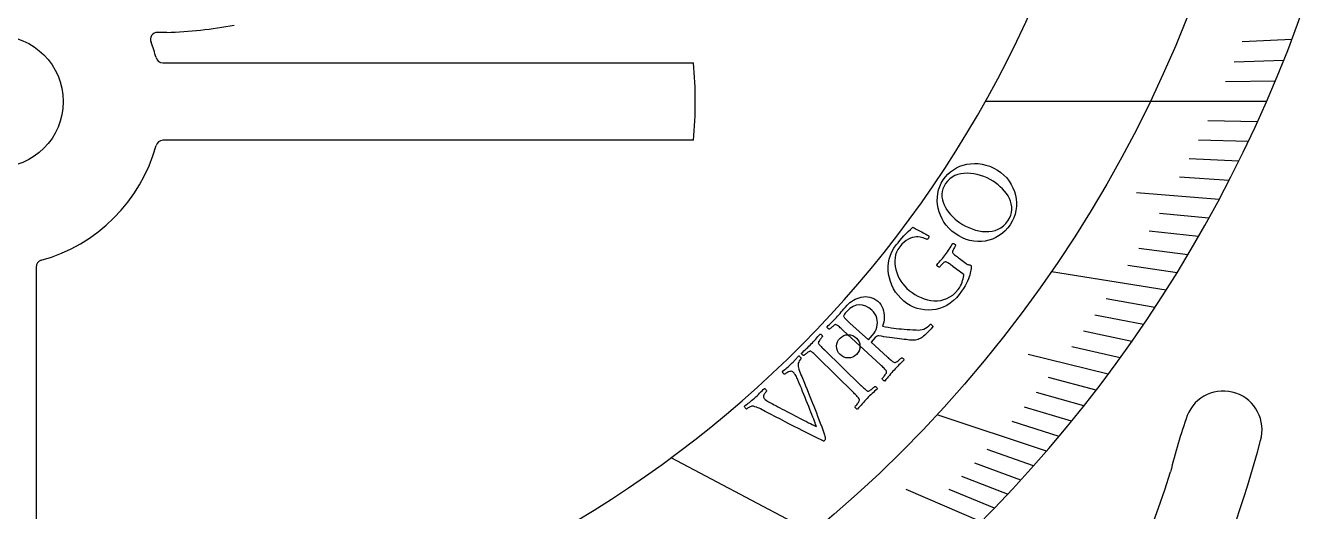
# Model space of a CAD drawing. Header units: millimetres. Extents: x -68 to 68, y -68 to 68.
# Drawn here: x 0.99 to 45.8, y -14.48 to 2.69 of the extents above; entities that cross this region are included whole.
import ezdxf

# ---------------------------------------------------------------- set-up
doc = ezdxf.new("R2010")
doc.units = ezdxf.units.MM
for name, color, linetype in [('CUT_INNER', 6, 'Continuous'), ('CUT_OUTER', 1, 'Continuous'), ('ENGRAVE', 7, 'Continuous'), ('ENGRAVE_FINE', 8, 'Continuous'), ('TEXT', 5, 'Continuous')]:
    doc.layers.add(name, color=color, linetype=linetype)

msp = doc.modelspace()

# ---------------------------------------------------------------- linework, layer by layer
at = {"layer": 'CUT_INNER'}
for points in [[(5.983, 2.4437), (5.6531, 2.4434)], [(5.8441, 1.368), (24.5525, 1.368), (24.5582, 1.3677)], [(24.5582, -1.3677), (24.5525, -1.368), (5.8441, -1.368)], [(1.368, -5.8441), (1.368, -20.1334)]]:
    msp.add_lwpolyline(points, dxfattribs=at)
msp.add_circle((0, 0), 2.33, dxfattribs=at)
for centre, radius, start, end in [((0.0002, -0.0001), 64.9798, 291.797457, 58.641452), ((0.0005, 19.5454), 48.8537, 271.88748, 344.53236), ((0.0006, 19.545), 39.9614, 272.334, 339.53402), ((5.1981, 20.3943), 17.9787, 276.30667, 280.13965), ((5.6533, 2.1933), 0.2501, 90.05841, 203.43244), ((5.6227, 16.5715), 14.1324, 271.46083, 276.29821), ((0.0001, 0), 5.8139, 15.47544, 21.10888), ((5.8441, 1.618), 0.25, 195.46875, 270), ((10.6654, 0), 13.9599, 354.37741, 5.62259), ((0, 0.0001), 5.8141, 285.47567, 344.55375), ((5.8441, -1.618), 0.25, 90, 163.83968), ((1.618, -5.8441), 0.25, 105.46875, 180), ((43.2483, -11.5884), 1.3678, 343.86027, 158.35778), ((62.4598, -18.2133), 21.6881, 160.8088, 166.30229), ((0.0005, -0.0004), 46.1409, 311.90964, 344.96646), ((0, 0), 43.4055, 314.49885, 342.46495)]:
    msp.add_arc(centre, radius, start, end, dxfattribs=at)
at = {"layer": 'CUT_OUTER'}
msp.add_circle((0, 0), 68.4, dxfattribs=at)
at = {"layer": 'ENGRAVE'}
for points in [[(44.7739, 0), (34.8561, 0)], [(41.2293, -6.6627), (37.1851, -6.0091)], [(37.0095, -12.3453), (33.1532, -11.0589)], [(32.3117, -17.0971), (23.7709, -12.5779)]]:
    msp.add_lwpolyline(points, dxfattribs=at)
for centre, radius in [((0, 19.5457), 45.1196), ((30.0209, -8.641), 0.4104)]:
    msp.add_circle(centre, radius, dxfattribs=at)
at = {"layer": 'ENGRAVE_FINE'}
for points in [[(45.6688, 2.1935), (43.9191, 2.1095)], [(45.3803, 1.4524), (43.6292, 1.3963)], [(45.0819, 0.7212), (43.33, 0.6932)], [(44.4567, -0.7112), (42.7049, -0.6832)], [(44.1305, -1.4124), (42.3794, -1.3563)], [(43.7955, -2.1035), (42.0459, -2.0195)], [(43.4522, -2.7847), (41.7044, -2.6727)], [(43.1006, -3.4559), (40.185, -3.2221)], [(42.7412, -4.1171), (40.9988, -3.9492)], [(42.3741, -4.7683), (40.6352, -4.5727)], [(41.9996, -5.4097), (40.2647, -5.1862)], [(41.6179, -6.0411), (39.8876, -5.7899)], [(40.834, -7.2744), (39.1143, -6.968)], [(40.4323, -7.8764), (38.7187, -7.5425)], [(40.0242, -8.4686), (38.3173, -8.1074)], [(39.1902, -9.6239), (36.3641, -8.9299)], [(39.6101, -9.0511), (37.9104, -8.6627)], [(38.7646, -10.1872), (37.0808, -9.7447)], [(38.3335, -10.7409), (36.6585, -10.2715)], [(37.8972, -11.2851), (36.2314, -10.7891)], [(37.4558, -11.8199), (35.7997, -11.2973)], [(36.5584, -12.8614), (34.9234, -12.2862)], [(36.1028, -13.3682), (34.479, -12.7669)], [(35.6428, -13.8658), (34.0308, -13.2387)], [(34.7101, -14.8337), (32.0601, -13.7012)], [(35.1785, -14.3543), (33.5787, -13.7016)]]:
    msp.add_lwpolyline(points, dxfattribs=at)
at = {"layer": 'TEXT'}
for points in [[(33.3668, -2.7675), (33.445, -2.6619), (33.5315, -2.5662), (33.6264, -2.4806), (33.7299, -2.4048), (33.8402, -2.3396), (33.956, -2.2858), (34.0773, -2.2434), (34.2042, -2.2123), (34.3349, -2.1929), (34.4679, -2.1859), (34.6031, -2.1911), (34.7406, -2.2088), (34.8786, -2.2399), (35.0153, -2.2857), (35.1507, -2.3463), (35.2848, -2.4218), (35.405, -2.5047), (35.5137, -2.5965), (35.6107, -2.6972), (35.696, -2.8071), (35.7695, -2.9238), (35.8309, -3.0452), (35.8804, -3.1714), (35.9177, -3.3023), (35.9423, -3.4358), (35.9533, -3.57), (35.9509, -3.7047), (35.935, -3.8399), (35.9053, -3.9733), (35.8613, -4.1026), (35.8032, -4.2277), (35.7309, -4.3485), (35.6483, -4.46), (35.5567, -4.5611), (35.4561, -4.6515), (35.3467, -4.7314), (35.2304, -4.7994), (35.1094, -4.8544), (34.9836, -4.8963), (34.8532, -4.9253), (34.72, -4.9408), (34.5855, -4.9428), (34.45, -4.9313), (34.3133, -4.9062), (34.1776, -4.8671), (34.0447, -4.8132), (33.9147, -4.7447), (33.7874, -4.6617), (33.6725, -4.5713), (33.5693, -4.473), (33.4775, -4.367), (33.3971, -4.2533), (33.3282, -4.1342), (33.2709, -4.012), (33.2253, -3.8867), (33.1912, -3.7583), (33.1691, -3.6286), (33.1595, -3.4993), (33.1625, -3.3704), (33.1779, -3.2418), (33.206, -3.1159), (33.2468, -2.995), (33.3004, -2.8789), (33.3668, -2.7675)], [(33.4528, -2.8943), (33.3975, -2.9884), (33.3573, -3.083), (33.3325, -3.1781), (33.3229, -3.2739), (33.3264, -3.3693), (33.3407, -3.4634), (33.366, -3.5562), (33.4022, -3.6477), (33.4477, -3.7373), (33.5009, -3.8241), (33.5618, -3.9084), (33.6305, -3.9899), (33.7047, -4.0677), (33.7823, -4.1405), (33.8634, -4.2085), (33.948, -4.2715), (34.0506, -4.3385), (34.1578, -4.3986), (34.2695, -4.4516), (34.3858, -4.4976), (34.5045, -4.5353), (34.6234, -4.5632), (34.7424, -4.5814), (34.8615, -4.5899), (34.9788, -4.5874), (35.0921, -4.573), (35.2013, -4.5466), (35.3066, -4.5081), (35.4056, -4.4561), (35.4962, -4.3893), (35.5783, -4.3077), (35.6518, -4.2113), (35.7104, -4.1111), (35.753, -4.0109), (35.7795, -3.9106), (35.7899, -3.8105), (35.7863, -3.7112), (35.7709, -3.6137), (35.7437, -3.5178), (35.7047, -3.4236), (35.6559, -3.3323), (35.5991, -3.2447), (35.5344, -3.161), (35.4618, -3.081), (35.3837, -3.0056), (35.3025, -2.9356), (35.2182, -2.871), (35.1308, -2.8118), (35.0254, -2.7496), (34.916, -2.6945), (34.8028, -2.6466), (34.6856, -2.6057), (34.5667, -2.5729), (34.4483, -2.5495), (34.3302, -2.5353), (34.2124, -2.5304), (34.0973, -2.5354), (33.9869, -2.5511), (33.8812, -2.5776), (33.7803, -2.6148), (33.6858, -2.6641), (33.5998, -2.7272), (33.5222, -2.8039), (33.4528, -2.8943)], [(33.7245, -5.8305), (33.7193, -5.8266), (33.7142, -5.8227), (33.709, -5.8188), (33.7038, -5.8149), (33.6987, -5.8111), (33.6935, -5.8072), (33.6884, -5.8033), (33.6832, -5.7994), (33.6512, -5.7755), (33.6206, -5.753), (33.5913, -5.7317), (33.5633, -5.7119), (33.5368, -5.6941), (33.5119, -5.6792), (33.4885, -5.6671), (33.4666, -5.6579), (33.4534, -5.6551), (33.4369, -5.6589), (33.4171, -5.6693), (33.3941, -5.6862), (33.3697, -5.7069), (33.3458, -5.7286), (33.3224, -5.7514), (33.2995, -5.7753), (33.2788, -5.7979), (33.2617, -5.817), (33.2484, -5.8325), (33.2387, -5.8444), (33.2271, -5.8428), (33.2138, -5.8381), (33.1987, -5.8304), (33.1818, -5.8197), (33.1661, -5.8075), (33.1544, -5.7954), (33.1467, -5.7833), (33.143, -5.7713), (33.1833, -5.7224), (33.2234, -5.6746), (33.2632, -5.6279), (33.3027, -5.5824), (33.3415, -5.537), (33.3795, -5.4909), (33.4166, -5.4442), (33.4527, -5.3967), (33.4886, -5.3476), (33.5224, -5.2992), (33.5542, -5.2517), (33.584, -5.205), (33.6137, -5.158), (33.6451, -5.1092), (33.6783, -5.0588), (33.7133, -5.0067), (33.7259, -5.0068), (33.7396, -5.0108), (33.7546, -5.0185), (33.7708, -5.0301), (33.7858, -5.0432), (33.7975, -5.0555), (33.8058, -5.067), (33.8107, -5.0777), (33.8021, -5.0902), (33.7912, -5.1071), (33.7782, -5.1283), (33.763, -5.1539), (33.7475, -5.1816), (33.7334, -5.209), (33.7207, -5.2361), (33.7096, -5.2631), (33.7015, -5.288), (33.6979, -5.3089), (33.6989, -5.3259), (33.7044, -5.339), (33.7222, -5.3615), (33.7441, -5.3849), (33.7701, -5.4089), (33.8003, -5.4337), (33.8332, -5.4592), (33.8677, -5.4855), (33.9035, -5.5125), (33.9409, -5.5403), (34.1796, -5.7168), (34.2064, -5.7348), (34.2313, -5.7482), (34.2543, -5.7568), (34.2756, -5.7606), (34.2951, -5.7632), (34.313, -5.7679), (34.3292, -5.7749), (34.3439, -5.784), (34.3501, -5.7896), (34.3549, -5.7962), (34.3584, -5.8038), (34.3604, -5.8124), (34.3609, -5.8243), (34.36, -5.8419), (34.3575, -5.8652), (34.3535, -5.8941), (34.3443, -5.9466), (34.3334, -6.0023), (34.3208, -6.0611), (34.3063, -6.1232), (34.2877, -6.1892), (34.2627, -6.2601), (34.2312, -6.3358), (34.1932, -6.4163), (34.1461, -6.5029), (34.0877, -6.5971), (34.0176, -6.6987), (33.936, -6.8076), (33.8356, -6.9254), (33.728, -7.0291), (33.6134, -7.1187), (33.492, -7.1941), (33.3661, -7.2555), (33.2377, -7.303), (33.1071, -7.3365), (32.9742, -7.3562), (32.8411, -7.3622), (32.7096, -7.3551), (32.5796, -7.3348), (32.4513, -7.3014), (32.3263, -7.2552), (32.2064, -7.1965), (32.0915, -7.1255), (31.9815, -7.0422), (31.8732, -6.9438), (31.7767, -6.8384), (31.6919, -6.7261), (31.6186, -6.607), (31.5569, -6.483), (31.507, -6.356), (31.4688, -6.2259), (31.4422, -6.0929), (31.4282, -5.9587), (31.4276, -5.8249), (31.4405, -5.6917), (31.4668, -5.5588), (31.5069, -5.4282), (31.5614, -5.3017), (31.6302, -5.1794), (31.7134, -5.0609), (31.7752, -4.9829), (31.8399, -4.9042), (31.9074, -4.8247), (31.9779, -4.7446), (32.0517, -4.665), (32.1293, -4.5871), (32.2105, -4.511), (32.2954, -4.4365), (32.3004, -4.4391), (32.3153, -4.4468), (32.3401, -4.4596), (32.3748, -4.4775), (32.4161, -4.499), (32.4606, -4.5226), (32.5083, -4.5481), (32.5592, -4.5757), (32.6105, -4.6035), (32.6595, -4.63), (32.7062, -4.655), (32.7506, -4.6787), (32.7893, -4.6994), (32.8189, -4.7156), (32.8395, -4.7274), (32.8509, -4.7347), (32.8579, -4.7398), (32.8623, -4.7483), (32.8643, -4.7601), (32.8637, -4.7753), (32.8609, -4.7918), (32.8561, -4.8073), (32.8492, -4.822), (32.8403, -4.8359), (32.8312, -4.8467), (32.8215, -4.8557), (32.8111, -4.863), (32.8, -4.8684), (32.7751, -4.8568), (32.7433, -4.8437), (32.7046, -4.829), (32.6591, -4.8127), (32.6078, -4.7978), (32.5519, -4.7872), (32.4915, -4.7808), (32.4266, -4.7787), (32.3582, -4.7835), (32.2877, -4.7978), (32.215, -4.8216), (32.1401, -4.8548), (32.064, -4.9004), (31.9878, -4.9613), (31.9115, -5.0376), (31.8348, -5.1291), (31.7734, -5.2187), (31.7254, -5.3124), (31.6906, -5.41), (31.669, -5.5118), (31.6595, -5.6159), (31.6608, -5.7209), (31.6731, -5.8266), (31.6962, -5.933), (31.729, -6.0385), (31.7703, -6.1411), (31.82, -6.2408), (31.8783, -6.3376), (31.9436, -6.4297), (32.0145, -6.5154), (32.091, -6.5945), (32.1732, -6.6671), (32.2704, -6.741), (32.3721, -6.8078), (32.4782, -6.8675), (32.5887, -6.9199), (32.7021, -6.9635), (32.8165, -6.9967), (32.9322, -7.0194), (33.0489, -7.0315), (33.1653, -7.0318), (33.2796, -7.0189), (33.3918, -6.9929), (33.5018, -6.9536), (33.608, -6.8996), (33.7084, -6.8294), (33.803, -6.7429), (33.8916, -6.6402), (33.9386, -6.5746), (33.9783, -6.509), (34.0105, -6.4437), (34.0353, -6.3787), (34.0549, -6.3153), (34.0718, -6.255), (34.0859, -6.1978), (34.0972, -6.1437), (34.0993, -6.1331), (34.0992, -6.124), (34.097, -6.1164), (34.0927, -6.1103), (34.087, -6.1048), (34.0804, -6.099), (34.073, -6.0929), (34.0648, -6.0866)], [(29.9798, -7.1911), (30.0273, -7.1422), (30.0799, -7.0963), (30.1375, -7.0534), (30.2002, -7.0136), (30.2665, -6.978), (30.335, -6.948), (30.4056, -6.9234), (30.4785, -6.9044), (30.5526, -6.8921), (30.6272, -6.8878), (30.7022, -6.8916), (30.7777, -6.9035), (30.8525, -6.9247), (30.9256, -6.9566), (30.9969, -6.9992), (31.0665, -7.0525), (31.1199, -7.105), (31.1659, -7.1646), (31.2044, -7.2313), (31.2353, -7.3051), (31.2588, -7.3833), (31.2752, -7.4631), (31.2843, -7.5447), (31.2862, -7.6278), (31.2812, -7.7099), (31.2694, -7.788), (31.2509, -7.8622), (31.2257, -7.9324), (31.3299, -7.9511), (31.4307, -7.9679), (31.528, -7.9828), (31.6219, -7.9959), (31.7143, -8.0074), (31.8073, -8.0178), (31.9009, -8.027), (31.9951, -8.035), (32.0922, -8.0423), (32.1945, -8.0497), (32.3021, -8.0569), (32.415, -8.064), (32.4882, -8.0651), (32.5569, -8.0597), (32.6212, -8.0479), (32.681, -8.0297), (32.739, -8.003), (32.7978, -7.966), (32.8576, -7.9185), (32.9181, -7.8607), (32.9307, -7.8619), (32.9441, -7.8681), (32.9583, -7.8792), (32.9733, -7.8952), (32.987, -7.912), (32.9973, -7.9252), (33.0043, -7.9349), (33.0079, -7.9411), (32.9412, -8.0195), (32.8787, -8.0896), (32.8205, -8.1515), (32.7665, -8.2051), (32.7175, -8.2506), (32.674, -8.2882), (32.6361, -8.318), (32.6037, -8.3399), (32.5806, -8.3518), (32.5528, -8.3655), (32.5203, -8.3808), (32.4831, -8.3979), (32.441, -8.4132), (32.3938, -8.4233), (32.3414, -8.4282), (32.2839, -8.4279), (32.2575, -8.4259), (32.2214, -8.4227), (32.1757, -8.4184), (32.1204, -8.4128), (32.0571, -8.4059), (31.9877, -8.3979), (31.9122, -8.3887), (31.8305, -8.3783), (31.7444, -8.3669), (31.6554, -8.355), (31.5637, -8.3426), (31.4691, -8.3296), (31.3738, -8.316), (31.28, -8.302), (31.1875, -8.2875), (31.0964, -8.2726), (31.0657, -8.273), (31.0349, -8.2832), (31.0039, -8.3033), (30.9727, -8.3332), (30.8271, -8.4941), (31.4064, -9.021), (31.4112, -9.0253), (31.4159, -9.0297), (31.4207, -9.034), (31.4255, -9.0384), (31.4303, -9.0427), (31.435, -9.047), (31.4398, -9.0514), (31.4446, -9.0557), (31.4742, -9.0825), (31.5026, -9.1078), (31.5298, -9.1316), (31.5558, -9.154), (31.5806, -9.1741), (31.6041, -9.1913), (31.6263, -9.2054), (31.6473, -9.2165), (31.6602, -9.2179), (31.6771, -9.2141), (31.698, -9.205), (31.7229, -9.1908), (31.7497, -9.173), (31.7762, -9.1535), (31.8025, -9.1323), (31.8284, -9.1093), (31.8521, -9.0872), (31.8715, -9.0686), (31.8866, -9.0536), (31.8975, -9.042), (31.909, -9.0445), (31.922, -9.0501), (31.9366, -9.0589), (31.9526, -9.0708), (31.9673, -9.0842), (31.978, -9.0973), (31.9846, -9.11), (31.9872, -9.1224), (31.9406, -9.1681), (31.8951, -9.2128), (31.8506, -9.2567), (31.8072, -9.2996), (31.7643, -9.3427), (31.7214, -9.3868), (31.6785, -9.432), (31.6355, -9.4783), (31.5941, -9.5239), (31.5528, -9.5705), (31.5117, -9.6179), (31.4708, -9.6663), (31.4298, -9.7153), (31.3885, -9.7649), (31.347, -9.815), (31.3052, -9.8656), (31.2926, -9.8641), (31.2794, -9.8586), (31.2654, -9.8491), (31.2508, -9.8356), (31.2376, -9.8206), (31.2276, -9.8069), (31.2208, -9.7944), (31.2174, -9.7831), (31.228, -9.7713), (31.2417, -9.7549), (31.2585, -9.734), (31.2785, -9.7085), (31.2993, -9.6806), (31.3185, -9.6524), (31.3361, -9.6238), (31.3521, -9.5949), (31.3647, -9.5683), (31.3718, -9.5468), (31.3735, -9.5303), (31.3698, -9.5189), (31.3548, -9.4944), (31.3357, -9.4687), (31.3125, -9.4419), (31.2853, -9.4139), (31.2553, -9.3849), (31.224, -9.355), (31.1913, -9.3242), (31.1573, -9.2925), (29.8377, -8.0768), (29.8034, -8.0452), (29.7699, -8.0147), (29.7372, -7.9853), (29.7053, -7.957), (29.6747, -7.9313), (29.6458, -7.9096), (29.6187, -7.8921), (29.5933, -7.8785), (29.5806, -7.8744), (29.5644, -7.8764), (29.5447, -7.8846), (29.5215, -7.899), (29.4965, -7.9169), (29.4718, -7.9357), (29.4474, -7.9554), (29.4231, -7.976), (29.4009, -7.9956), (29.3827, -8.0121), (29.3683, -8.0256), (29.3579, -8.0361), (29.3467, -8.0332), (29.334, -8.027), (29.3198, -8.0178), (29.3042, -8.0054), (29.2898, -7.9916), (29.2793, -7.9784), (29.2727, -7.9658), (29.2701, -7.9536), (29.3136, -7.9106), (29.3567, -7.8683), (29.3994, -7.8266), (29.4417, -7.7856), (29.4835, -7.7448), (29.5243, -7.7035), (29.5644, -7.6618), (29.6037, -7.6197), (29.6444, -7.5748), (29.6863, -7.5278), (29.7292, -7.4787), (29.7732, -7.4274), (29.8195, -7.3733), (29.8694, -7.316), (29.9228, -7.2552), (29.9798, -7.1911)], [(30.8472, -7.3655), (30.7422, -7.2858), (30.6348, -7.2277), (30.525, -7.1911), (30.4128, -7.1758), (30.2999, -7.1873), (30.1877, -7.2309), (30.0759, -7.3067), (29.9645, -7.4146), (29.9506, -7.4303), (29.9339, -7.4501), (29.9143, -7.4738), (29.8918, -7.5015), (29.8717, -7.5293), (29.8594, -7.5533), (29.8547, -7.5736), (29.8579, -7.5902), (29.8697, -7.6109), (29.8878, -7.6348), (29.912, -7.6619), (29.9425, -7.6922), (29.9762, -7.7241), (30.0102, -7.756), (30.0447, -7.7878), (30.0795, -7.8197), (30.7316, -8.4072), (30.8796, -8.2437), (30.9293, -8.1813), (30.9707, -8.1139), (31.0036, -8.0416), (31.0281, -7.9644), (31.0433, -7.8847), (31.0483, -7.8051), (31.0431, -7.7255), (31.0277, -7.646), (31.0011, -7.5688), (30.9621, -7.4964), (30.9108, -7.4286), (30.8472, -7.3655)], [(28.7148, -8.5576), (28.7558, -8.5151), (28.7957, -8.4724), (28.8343, -8.4297), (28.8718, -8.387), (28.9092, -8.3438), (28.9477, -8.2999), (28.9871, -8.2551), (29.0275, -8.2096), (29.0398, -8.2116), (29.0528, -8.2174), (29.0665, -8.2272), (29.081, -8.2408), (29.0942, -8.2558), (29.1043, -8.2694), (29.111, -8.2818), (29.1146, -8.2928), (29.1046, -8.3039), (29.0916, -8.3192), (29.0756, -8.3388), (29.0567, -8.3626), (29.0368, -8.3885), (29.0183, -8.4142), (29.001, -8.4397), (28.985, -8.465), (28.9723, -8.4885), (28.9651, -8.5087), (28.9633, -8.5256), (28.967, -8.5392), (28.9797, -8.5593), (28.9957, -8.5807), (29.0148, -8.6034), (29.0372, -8.6275), (29.0619, -8.6527), (29.0879, -8.6788), (29.1152, -8.7058), (29.1439, -8.7338), (29.1485, -8.7383), (29.1531, -8.7428), (29.1577, -8.7473), (29.1624, -8.7518), (29.167, -8.7563), (29.1716, -8.7608), (29.1763, -8.7653), (29.1809, -8.7698), (30.4685, -10.0192), (30.4732, -10.0237), (30.4778, -10.0282), (30.4824, -10.0327), (30.4871, -10.0372), (30.4917, -10.0417), (30.4963, -10.0462), (30.501, -10.0507), (30.5056, -10.0552), (30.5343, -10.0829), (30.5619, -10.1091), (30.5884, -10.1338), (30.6136, -10.157), (30.6377, -10.1779), (30.6607, -10.1958), (30.6824, -10.2106), (30.703, -10.2224), (30.7159, -10.2242), (30.7329, -10.221), (30.7541, -10.2126), (30.7794, -10.1991), (30.8068, -10.1822), (30.8339, -10.1636), (30.8608, -10.1432), (30.8875, -10.1211), (30.9118, -10.0998), (30.9318, -10.0819), (30.9475, -10.0673), (30.9587, -10.0561), (30.9701, -10.0589), (30.983, -10.065), (30.9972, -10.0742), (31.0128, -10.0867), (31.0271, -10.1005), (31.0374, -10.1139), (31.0436, -10.1269), (31.0458, -10.1394), (30.9977, -10.1835), (30.9508, -10.2268), (30.9049, -10.2691), (30.8601, -10.3106), (30.8159, -10.3523), (30.7716, -10.395), (30.7272, -10.4388), (30.6828, -10.4837), (30.6399, -10.528), (30.5972, -10.5732), (30.5546, -10.6193), (30.5121, -10.6663), (30.4695, -10.714), (30.4267, -10.7622), (30.3836, -10.8109), (30.3402, -10.8602), (30.3276, -10.8583), (30.3145, -10.8523), (30.3009, -10.8423), (30.2868, -10.8284), (30.274, -10.813), (30.2644, -10.799), (30.2581, -10.7863), (30.2551, -10.7749), (30.266, -10.7634), (30.2803, -10.7475), (30.2978, -10.7271), (30.3186, -10.7023), (30.3402, -10.6751), (30.3603, -10.6474), (30.3788, -10.6194), (30.3958, -10.5911), (30.4092, -10.5649), (30.417, -10.5437), (30.4192, -10.5273), (30.4159, -10.5157), (30.4017, -10.4907), (30.3834, -10.4644), (30.3611, -10.4369), (30.3348, -10.408), (30.3058, -10.3781), (30.2755, -10.3472), (30.2438, -10.3153), (30.2108, -10.2825), (28.9341, -9.022), (28.9008, -8.9893), (28.8683, -8.9577), (28.8365, -8.9273), (28.8056, -8.898), (28.7758, -8.8713), (28.7476, -8.8487), (28.7211, -8.8303), (28.6961, -8.8159), (28.6836, -8.8114), (28.6674, -8.8129), (28.6474, -8.8204), (28.6237, -8.8341), (28.5981, -8.8512), (28.5725, -8.8695), (28.547, -8.8889), (28.5215, -8.9094), (28.498, -8.9289), (28.4788, -8.9452), (28.4637, -8.9586), (28.4529, -8.9688), (28.4418, -8.9655), (28.4293, -8.9589), (28.4154, -8.9492), (28.4002, -8.9363), (28.3862, -8.9221), (28.3762, -8.9086), (28.37, -8.8957), (28.3678, -8.8835), (28.4128, -8.8418), (28.4575, -8.8006), (28.5019, -8.7599), (28.5462, -8.7197), (28.5898, -8.6796), (28.6325, -8.6392), (28.6742, -8.5985), (28.7148, -8.5576)], [(26.7083, -10.471), (26.7567, -10.4274), (26.8036, -10.3837), (26.8492, -10.3401), (26.8935, -10.2965), (26.9369, -10.2532), (26.98, -10.2103), (27.0229, -10.1679), (27.0655, -10.126), (27.0752, -10.1316), (27.0867, -10.1409), (27.1, -10.1541), (27.115, -10.1712), (27.1285, -10.1885), (27.1373, -10.2025), (27.1413, -10.2132), (27.1406, -10.2206), (27.133, -10.2285), (27.1223, -10.2409), (27.1085, -10.258), (27.0916, -10.2798), (27.0741, -10.3043), (27.0586, -10.33), (27.0452, -10.3567), (27.0337, -10.3845), (27.027, -10.412), (27.028, -10.4381), (27.0366, -10.4627), (27.053, -10.4858), (27.0856, -10.5151), (27.1373, -10.5517), (27.2083, -10.5956), (27.2986, -10.6467), (27.3463, -10.6726), (27.4015, -10.7023), (27.464, -10.7358), (27.534, -10.773), (27.6095, -10.8132), (27.6889, -10.8554), (27.7719, -10.8995), (27.8588, -10.9457), (27.9477, -10.9927), (28.0369, -11.0393), (28.1264, -11.0857), (28.2161, -11.1317), (28.3042, -11.1767), (28.3887, -11.2199), (28.4695, -11.2613), (28.5467, -11.301), (28.6186, -11.3379), (28.6836, -11.3713), (28.7418, -11.4011), (28.7931, -11.4274), (28.8356, -11.4491), (28.8672, -11.465), (28.888, -11.4752), (28.8979, -11.4798), (28.8929, -11.4644), (28.8832, -11.4369), (28.8687, -11.3973), (28.8495, -11.3455), (28.8264, -11.2838), (28.7999, -11.2144), (28.7703, -11.1373), (28.7373, -11.0526), (28.7018, -10.9619), (28.6643, -10.8666), (28.6249, -10.7668), (28.5835, -10.6625), (28.5409, -10.5556), (28.4977, -10.4481), (28.454, -10.34), (28.4097, -10.2312), (28.3657, -10.1238), (28.3227, -10.0197), (28.2809, -9.919), (28.2402, -9.8216), (28.2246, -9.7851), (28.2075, -9.7486), (28.1888, -9.712), (28.1687, -9.6754), (28.148, -9.6409), (28.1276, -9.6104), (28.1076, -9.5841), (28.088, -9.562), (28.0631, -9.5412), (28.0362, -9.5283), (28.0072, -9.5233), (27.9763, -9.5262), (27.9448, -9.5344), (27.9146, -9.5452), (27.8854, -9.5587), (27.8573, -9.5747), (27.8321, -9.591), (27.8116, -9.605), (27.7957, -9.6169), (27.7844, -9.6265), (27.7745, -9.6265), (27.7625, -9.6214), (27.7485, -9.6111), (27.7325, -9.5958), (27.7176, -9.5786), (27.7069, -9.5629), (27.7005, -9.5488), (27.6984, -9.5361), (27.7395, -9.5001), (27.7796, -9.4653), (27.8187, -9.4317), (27.8569, -9.3993), (27.8949, -9.3666), (27.9333, -9.3323), (27.9723, -9.2962), (28.0117, -9.2584), (28.0437, -9.2271), (28.072, -9.199), (28.0965, -9.1741), (28.1174, -9.1523), (28.1362, -9.1322), (28.1547, -9.112), (28.1727, -9.0918), (28.1904, -9.0715), (28.209, -9.0502), (28.2297, -9.0267), (28.2526, -9.001), (28.2777, -8.9732), (28.2876, -8.9785), (28.2995, -8.9879), (28.3133, -9.0015), (28.3291, -9.0192), (28.3433, -9.0368), (28.3527, -9.0503), (28.3571, -9.0595), (28.3567, -9.0645), (28.346, -9.077), (28.3316, -9.0969), (28.3134, -9.1244), (28.2913, -9.1593), (28.2708, -9.1984), (28.2571, -9.2383), (28.2502, -9.2789), (28.2502, -9.3203), (28.2548, -9.3536), (28.2651, -9.3968), (28.281, -9.4499), (28.3025, -9.5128), (28.3269, -9.5797), (28.3516, -9.6444), (28.3766, -9.7069), (28.4019, -9.7672), (28.4604, -9.907), (28.5162, -10.0412), (28.5693, -10.1696), (28.6197, -10.2923), (28.6681, -10.4112), (28.7153, -10.5284), (28.761, -10.6438), (28.8055, -10.7574), (28.8497, -10.8712), (28.8945, -10.9872), (28.94, -11.1056), (28.9862, -11.2262), (29.0335, -11.3514), (29.0827, -11.4838), (29.1336, -11.6233), (29.1861, -11.7699), (29.1987, -11.8097), (29.2062, -11.8453), (29.2087, -11.8767), (29.2062, -11.904), (29.1999, -11.9279), (29.1907, -11.9492), (29.1787, -11.968), (29.164, -11.9842), (29.1582, -11.9872), (29.1504, -11.9872), (29.1407, -11.9844), (29.1289, -11.9785), (29.1169, -11.9719), (29.1061, -11.9667), (29.0966, -11.9628), (29.0883, -11.9604), (28.9115, -11.8731), (28.741, -11.7881), (28.5768, -11.7057), (28.4189, -11.6257), (28.2636, -11.5466), (28.1073, -11.4663), (27.95, -11.3851), (27.7917, -11.3028), (27.6288, -11.2179), (27.4575, -11.1288), (27.2779, -11.0354), (27.0901, -10.9376), (27.0327, -10.9073), (26.9777, -10.8791), (26.9251, -10.8532), (26.8748, -10.8294), (26.826, -10.808), (26.7777, -10.789), (26.7298, -10.7724), (26.6824, -10.7582), (26.6623, -10.7541), (26.6402, -10.7538), (26.616, -10.7575), (26.5898, -10.7651), (26.5632, -10.7752), (26.5379, -10.7863), (26.5138, -10.7984), (26.491, -10.8116), (26.4704, -10.8245), (26.453, -10.8361), (26.4389, -10.8463), (26.428, -10.8551), (26.4242, -10.8535), (26.4161, -10.8461), (26.4036, -10.8329), (26.3868, -10.8139), (26.3701, -10.7944), (26.3583, -10.7796), (26.3512, -10.7695), (26.3489, -10.7641), (26.4008, -10.722), (26.4483, -10.6839), (26.4915, -10.6498), (26.5304, -10.6197), (26.5692, -10.5894), (26.6117, -10.5545), (26.6581, -10.5151), (26.7083, -10.471)]]:
    msp.add_lwpolyline(points, close=True, dxfattribs=at)

doc.saveas('drawing.dxf')
